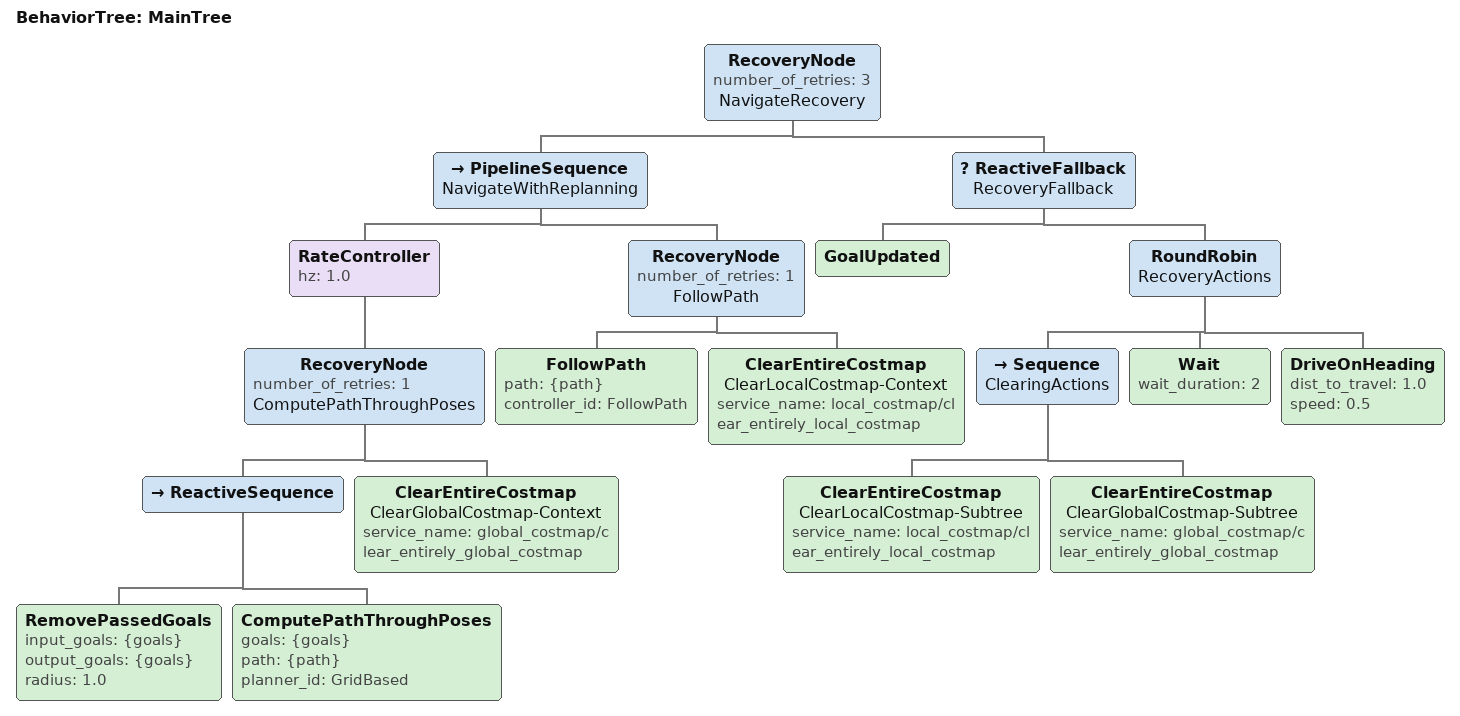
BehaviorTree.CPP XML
<!--
  JUNO Behavior Tree — navigate through multiple poses (waypoint following)
  Ackermann vehicle: no Spin, no BackUp (no reverse gear)
  Recovery: clear costmaps → wait → drive forward slowly
-->
<root main_tree_to_execute="MainTree">
  <BehaviorTree ID="MainTree">
    <RecoveryNode number_of_retries="3" name="NavigateRecovery">
      <PipelineSequence name="NavigateWithReplanning">
        <!-- Replan at 1 Hz — through-poses needs regular recalculation -->
        <RateController hz="1.0">
          <RecoveryNode number_of_retries="1" name="ComputePathThroughPoses">
            <ReactiveSequence>
              <!-- radius should match xy_goal_tolerance so passed goals are cleared -->
              <RemovePassedGoals input_goals="{goals}" output_goals="{goals}" radius="1.0"/>
              <ComputePathThroughPoses goals="{goals}" path="{path}" planner_id="GridBased"/>
            </ReactiveSequence>
            <ClearEntireCostmap name="ClearGlobalCostmap-Context" service_name="global_costmap/clear_entirely_global_costmap"/>
          </RecoveryNode>
        </RateController>
        <RecoveryNode number_of_retries="1" name="FollowPath">
          <FollowPath path="{path}" controller_id="FollowPath"/>
          <ClearEntireCostmap name="ClearLocalCostmap-Context" service_name="local_costmap/clear_entirely_local_costmap"/>
        </RecoveryNode>
      </PipelineSequence>
      <ReactiveFallback name="RecoveryFallback">
        <GoalUpdated/>
        <RoundRobin name="RecoveryActions">
          <Sequence name="ClearingActions">
            <ClearEntireCostmap name="ClearLocalCostmap-Subtree" service_name="local_costmap/clear_entirely_local_costmap"/>
            <ClearEntireCostmap name="ClearGlobalCostmap-Subtree" service_name="global_costmap/clear_entirely_global_costmap"/>
          </Sequence>
          <Wait wait_duration="2"/>
          <DriveOnHeading dist_to_travel="1.0" speed="0.5"/>
        </RoundRobin>
      </ReactiveFallback>
    </RecoveryNode>
  </BehaviorTree>
</root>
